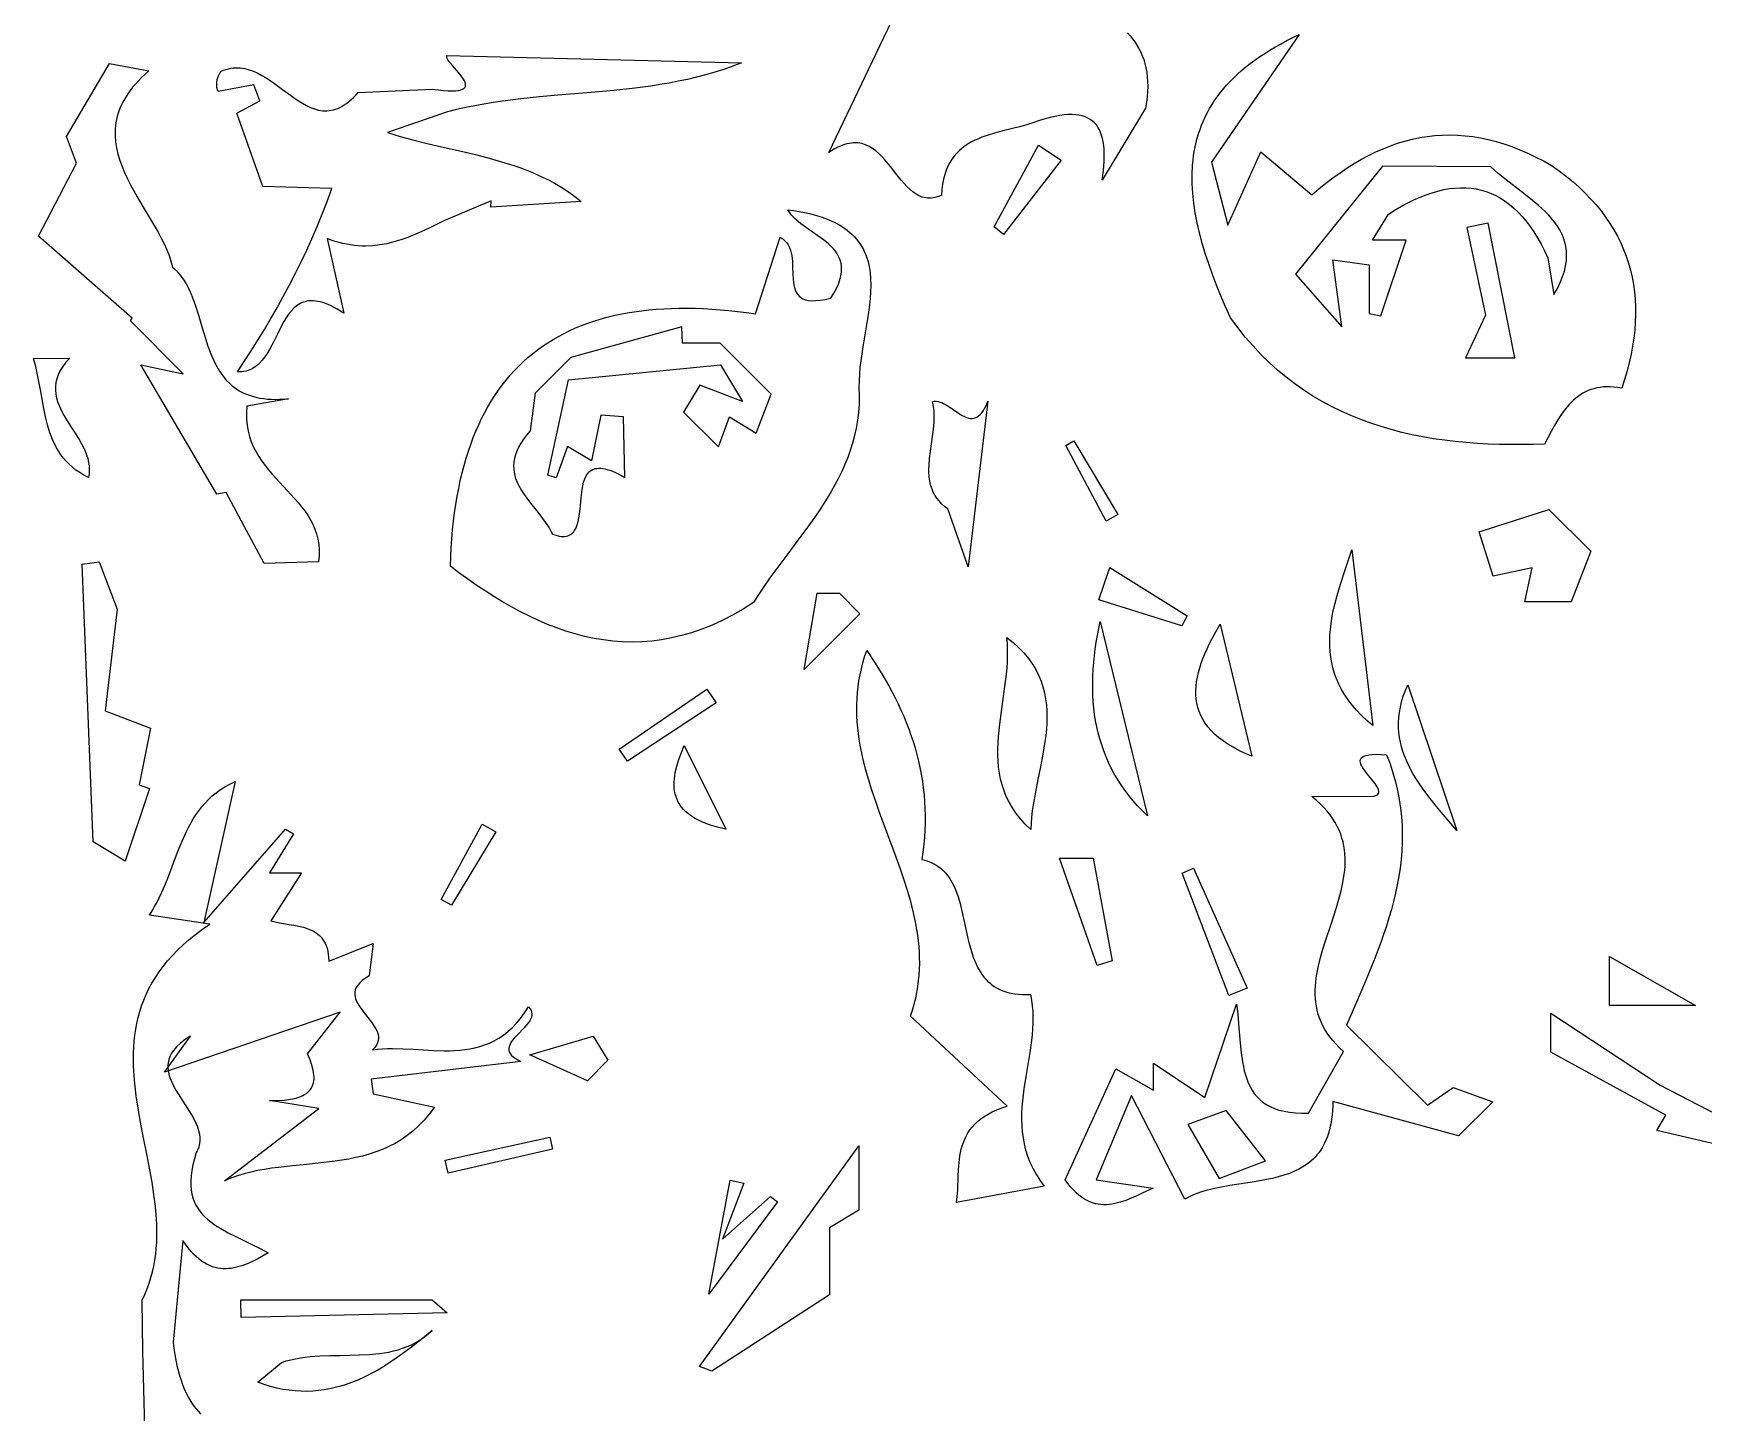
# Model space of a CAD drawing. Header units: metres. Extents: x -6.5 to 48.9, y 1.2 to 49.2.
# Drawn here: x 16.86 to 35.04, y 9.31 to 24.32 of the extents above; entities that cross this region are included whole.
import ezdxf

# ---------------------------------------------------------------- set-up
doc = ezdxf.new("R2010")
doc.units = ezdxf.units.M

msp = doc.modelspace()

# ---------------------------------------------------------------- linework, layer by layer
for points in [[(28.773339, 24.326153), (28.801278, 24.294706), (28.827696, 24.26197), (28.8525, 24.227877), (28.8756, 24.192357), (28.896904, 24.155341), (28.916319, 24.11676), (28.933754, 24.076545), (28.949117, 24.034627), (28.962316, 23.990936), (28.97326, 23.945404), (28.981857, 23.897961), (28.988015, 23.848538), (28.991642, 23.797066), (28.992647, 23.743476), (28.990937, 23.687698), (28.986422, 23.629664), (28.979008, 23.569304), (28.968606, 23.50655), (28.497869, 22.720708), (28.497869, 22.720708), (28.510875, 22.827194), (28.518052, 22.926209), (28.519313, 22.972817), (28.518947, 23.017439), (28.516897, 23.060036), (28.513106, 23.100569), (28.507519, 23.138999), (28.500077, 23.175285), (28.490725, 23.209389), (28.479406, 23.241272), (28.466064, 23.270894), (28.450641, 23.298216), (28.433081, 23.323198), (28.413328, 23.345801), (28.391324, 23.365986), (28.367014, 23.383713), (28.34034, 23.398943), (28.311246, 23.411637), (28.279676, 23.421756), (28.245572, 23.42926), (28.208878, 23.434109), (28.169538, 23.436265), (28.127494, 23.435688), (28.08269, 23.432339), (28.03507, 23.426178), (27.984577, 23.417167), (27.931155, 23.405265), (27.874745, 23.390434), (27.815293, 23.372634), (27.752741, 23.351825), (27.752741, 23.351825), (27.676007, 23.325918), (27.596135, 23.303151), (27.431263, 23.261638), (27.348404, 23.240193), (27.266689, 23.216489), (27.187189, 23.189176), (27.148605, 23.173745), (27.110975, 23.156905), (27.074435, 23.138489), (27.039117, 23.118326), (27.005156, 23.096249), (26.972685, 23.072089), (26.941838, 23.045677), (26.912749, 23.016845), (26.885552, 22.985423), (26.860381, 22.951243), (26.837369, 22.914137), (26.81665, 22.873934), (26.798358, 22.830468), (26.782627, 22.783569), (26.76959, 22.733068), (26.759381, 22.678797), (26.752135, 22.620586), (26.747985, 22.558268), (26.747985, 22.558268), (26.724441, 22.548371), (26.701534, 22.540423), (26.67924, 22.534357), (26.657535, 22.530103), (26.636394, 22.527595), (26.615793, 22.526765), (26.595709, 22.527544), (26.576117, 22.529865), (26.538314, 22.538859), (26.502191, 22.553206), (26.467557, 22.572361), (26.434218, 22.595781), (26.401982, 22.622923), (26.370657, 22.653244), (26.34005, 22.6862), (26.309969, 22.721249), (26.250613, 22.795449), (26.191049, 22.8715), (26.129738, 22.945054), (26.097946, 22.979536), (26.065139, 23.011765), (26.031125, 23.041197), (25.995712, 23.067288), (25.958707, 23.089496), (25.919918, 23.107277), (25.879152, 23.120088), (25.857967, 23.124459), (25.836216, 23.127385), (25.813875, 23.128796), (25.790919, 23.128626), (25.767324, 23.126805), (25.743067, 23.123266), (25.718122, 23.117942), (25.692468, 23.110764), (25.666078, 23.101664), (25.638929, 23.090575), (25.610998, 23.077428), (25.582259, 23.062156), (25.522264, 23.024965), (26.721778, 25.537285)], [(30.642338, 24.306351), (29.687235, 22.91814), (29.866115, 22.232434), (30.224203, 23.029354), (30.778966, 22.56129), (30.778966, 22.56129), (30.85539, 22.626971), (30.932027, 22.689332), (31.008892, 22.748344), (31.085997, 22.803981), (31.163356, 22.856214), (31.240982, 22.905014), (31.318888, 22.950355), (31.397088, 22.992209), (31.475595, 23.030547), (31.554421, 23.065342), (31.633582, 23.096566), (31.713089, 23.124191), (31.792956, 23.148189), (31.873196, 23.168532), (31.953823, 23.185193), (32.034849, 23.198143), (32.116289, 23.207355), (32.198155, 23.212801), (32.280461, 23.214453), (32.36322, 23.212282), (32.446446, 23.206263), (32.53015, 23.196365), (32.614348, 23.182562), (32.699052, 23.164826), (32.784275, 23.143128), (32.870031, 23.117442), (32.956333, 23.087738), (33.043194, 23.05399), (33.130628, 23.016169), (33.218648, 22.974248), (33.307267, 22.928198), (33.396498, 22.877992), (33.396498, 22.877992), (33.47567, 22.820886), (33.551156, 22.762555), (33.622965, 22.703001), (33.691108, 22.642229), (33.755595, 22.580241), (33.816438, 22.517041), (33.873645, 22.452632), (33.927227, 22.387019), (33.977195, 22.320203), (34.02356, 22.25219), (34.06633, 22.182982), (34.105518, 22.112583), (34.141133, 22.040996), (34.173185, 21.968224), (34.201685, 21.894272), (34.226644, 21.819142), (34.248071, 21.742839), (34.265978, 21.665365), (34.280373, 21.586724), (34.291269, 21.506919), (34.298674, 21.425954), (34.3026, 21.343833), (34.303057, 21.260559), (34.300055, 21.176134), (34.293605, 21.090564), (34.283717, 21.003851), (34.270401, 20.915998), (34.253667, 20.82701), (34.233527, 20.736889), (34.20999, 20.645639), (34.183067, 20.553264), (34.152768, 20.459766), (34.152768, 20.459766), (34.109461, 20.466565), (34.0678, 20.471045), (34.027731, 20.473272), (33.989198, 20.47331), (33.952148, 20.471226), (33.916524, 20.467083), (33.882273, 20.460948), (33.849339, 20.452884), (33.817669, 20.442958), (33.787207, 20.431233), (33.757898, 20.417776), (33.729687, 20.402651), (33.702521, 20.385923), (33.676344, 20.367657), (33.651101, 20.347919), (33.626738, 20.326773), (33.580431, 20.280519), (33.536987, 20.229414), (33.495966, 20.17398), (33.456931, 20.114736), (33.419443, 20.052204), (33.383066, 19.986902), (33.311887, 19.850075), (33.311887, 19.850075), (33.188702, 19.846171), (33.065849, 19.844122), (32.9434, 19.844043), (32.821427, 19.846053), (32.700004, 19.850267), (32.579203, 19.856805), (32.459095, 19.865782), (32.339754, 19.877315), (32.221253, 19.891522), (32.103662, 19.90852), (31.987056, 19.928426), (31.871506, 19.951357), (31.757086, 19.97743), (31.643866, 20.006762), (31.53192, 20.039471), (31.421321, 20.075672), (31.31214, 20.115485), (31.204451, 20.159025), (31.098325, 20.20641), (30.993836, 20.257756), (30.891055, 20.313182), (30.790055, 20.372803), (30.690909, 20.436738), (30.593689, 20.505102), (30.498467, 20.578015), (30.405316, 20.655591), (30.314309, 20.737949), (30.225517, 20.825206), (30.139014, 20.917478), (30.054872, 21.014883), (29.973163, 21.117538), (29.893959, 21.22556), (29.893959, 21.22556), (29.840645, 21.344382), (29.790048, 21.462294), (29.742393, 21.579243), (29.697902, 21.695173), (29.656799, 21.810031), (29.619305, 21.923761), (29.585645, 22.036309), (29.556042, 22.14762), (29.530717, 22.25764), (29.509895, 22.366315), (29.493799, 22.47359), (29.482651, 22.57941), (29.476674, 22.68372), (29.476092, 22.786467), (29.481128, 22.887596), (29.485822, 22.937537), (29.492004, 22.987052), (29.499702, 23.036136), (29.508944, 23.084781), (29.519757, 23.13298), (29.53217, 23.180728), (29.546211, 23.228016), (29.561906, 23.274838), (29.579285, 23.321188), (29.598375, 23.367058), (29.619204, 23.412441), (29.6418, 23.457332), (29.66619, 23.501722), (29.692403, 23.545606), (29.720467, 23.588976), (29.750408, 23.631825), (29.782256, 23.674148), (29.816039, 23.715936), (29.851783, 23.757183), (29.889517, 23.797883), (29.929268, 23.838028), (29.971065, 23.877612), (30.014936, 23.916627), (30.060908, 23.955068), (30.10901, 23.992927), (30.159268, 24.030197), (30.211712, 24.066872), (30.266368, 24.102944), (30.323265, 24.138408), (30.382431, 24.173256), (30.443893, 24.207481), (30.50768, 24.241076), (30.573819, 24.274035), (30.642338, 24.306351)], [(24.5718, 23.999842), (24.5718, 23.999842), (24.474559, 23.962378), (24.376867, 23.928121), (24.27875, 23.896886), (24.180236, 23.868485), (24.081352, 23.842731), (23.982125, 23.819438), (23.882582, 23.798418), (23.782751, 23.779486), (23.682659, 23.762454), (23.582333, 23.747136), (23.381088, 23.720892), (23.179233, 23.69926), (22.976987, 23.680746), (22.572191, 23.647092), (22.370076, 23.628964), (22.168441, 23.607977), (21.967504, 23.582634), (21.867364, 23.567863), (21.767481, 23.551443), (21.667881, 23.533187), (21.568591, 23.512908), (21.469639, 23.49042), (21.371052, 23.465535), (20.717247, 23.240653), (20.717247, 23.240653), (20.854836, 23.199039), (20.993392, 23.161348), (21.132542, 23.126585), (21.271916, 23.093756), (21.549851, 23.029923), (21.687671, 22.996932), (21.82423, 22.961898), (21.959158, 22.923828), (22.092084, 22.881728), (22.15768, 22.858856), (22.222636, 22.834603), (22.286907, 22.808846), (22.350445, 22.78146), (22.413204, 22.75232), (22.475138, 22.721304), (22.536201, 22.688285), (22.596346, 22.653141), (22.655526, 22.615746), (22.713696, 22.575977), (22.770809, 22.533709), (22.826819, 22.488819), (21.842374, 22.430131), (21.843847, 22.498028), (21.329873, 22.280828), (21.329873, 22.280828), (21.1695, 22.201106), (21.091313, 22.164539), (21.014084, 22.130714), (20.93753, 22.100041), (20.86137, 22.072928), (20.785322, 22.049784), (20.709104, 22.03102), (20.632434, 22.017045), (20.555032, 22.008267), (20.476614, 22.005097), (20.436936, 22.005742), (20.396899, 22.007943), (20.356467, 22.01175), (20.315606, 22.017215), (20.274279, 22.024388), (20.232452, 22.033322), (20.190089, 22.044066), (20.147156, 22.056673), (20.103616, 22.071193), (20.059436, 22.087678), (20.241976, 21.274185), (20.241976, 21.274185), (20.169711, 21.318821), (20.102922, 21.353892), (20.071483, 21.368009), (20.041295, 21.379937), (20.012319, 21.389743), (19.984514, 21.397496), (19.957843, 21.403261), (19.932264, 21.407108), (19.90774, 21.409103), (19.884231, 21.409314), (19.861696, 21.407808), (19.840097, 21.404653), (19.819395, 21.399917), (19.79955, 21.393666), (19.780522, 21.385968), (19.762273, 21.376892), (19.727951, 21.35487), (19.69627, 21.328142), (19.666913, 21.297245), (19.639566, 21.262722), (19.613914, 21.22511), (19.589641, 21.184951), (19.566433, 21.142784), (19.521949, 21.054584), (19.477941, 20.96483), (19.431887, 20.877841), (19.407304, 20.836732), (19.381265, 20.797934), (19.353454, 20.761987), (19.323556, 20.729429), (19.291255, 20.700802), (19.256237, 20.676645), (19.23761, 20.666412), (19.218186, 20.657498), (19.197925, 20.649972), (19.176787, 20.6439), (19.154734, 20.639351), (19.131725, 20.636392), (19.107722, 20.63509), (19.082686, 20.635513), (19.082686, 20.635513), (19.158519, 20.749935), (19.232909, 20.864958), (19.305838, 20.98075), (19.377286, 21.09748), (19.447233, 21.215318), (19.515662, 21.334432), (19.582553, 21.454991), (19.647887, 21.577165), (19.711644, 21.701123), (19.773807, 21.827033), (19.834356, 21.955064), (19.893272, 22.085387), (19.950536, 22.218168), (20.006128, 22.353579), (20.060031, 22.491788), (20.112225, 22.632963), (19.361343, 22.653403), (19.078371, 23.452971), (19.327083, 23.584642), (19.261558, 23.760515), (18.872251, 23.68909), (18.872251, 23.68909), (18.864997, 23.707163), (18.859934, 23.730589), (18.857616, 23.758039), (18.858597, 23.788186), (18.863431, 23.819704), (18.872671, 23.851266), (18.886872, 23.881545), (18.896005, 23.895788), (18.906587, 23.909213), (18.906587, 23.909213), (18.933424, 23.919826), (18.959958, 23.92851), (18.986197, 23.935334), (19.012151, 23.940371), (19.03783, 23.943693), (19.063241, 23.94537), (19.088396, 23.945475), (19.113303, 23.944079), (19.162409, 23.937071), (19.210634, 23.924917), (19.258052, 23.90819), (19.304737, 23.887462), (19.350764, 23.863307), (19.396206, 23.836296), (19.441138, 23.807002), (19.485633, 23.775997), (19.57361, 23.711145), (19.660731, 23.646318), (19.704155, 23.615346), (19.747588, 23.586097), (19.791103, 23.559145), (19.834774, 23.535061), (19.878675, 23.514418), (19.922881, 23.497789), (19.967466, 23.485746), (20.012503, 23.478861), (20.035214, 23.477531), (20.058067, 23.477706), (20.081069, 23.479457), (20.104231, 23.482855), (20.127562, 23.487972), (20.151071, 23.49488), (20.174767, 23.503649), (20.19866, 23.514352), (20.222758, 23.52706), (20.247072, 23.541845), (20.271609, 23.558778), (20.296381, 23.57793), (20.321395, 23.599374), (20.346661, 23.623181), (20.372189, 23.649422), (20.397987, 23.67817), (21.203649, 23.712806), (21.203649, 23.712806), (21.268901, 23.704104), (21.326572, 23.698143), (21.37703, 23.694779), (21.420644, 23.693868), (21.457785, 23.695266), (21.488822, 23.698829), (21.514124, 23.704413), (21.534061, 23.711874), (21.549002, 23.721067), (21.559318, 23.73185), (21.565376, 23.744078), (21.567547, 23.757606), (21.566201, 23.772291), (21.561706, 23.787988), (21.554433, 23.804554), (21.544751, 23.821845), (21.519636, 23.858024), (21.489319, 23.895373), (21.4249, 23.96897), (21.39671, 24.002914), (21.375141, 24.033418), (21.367763, 24.04702), (21.363149, 24.059331), (21.361668, 24.070204), (21.36369, 24.079498), (24.5718, 23.999842)], [(18.119155, 23.913311), (18.119155, 23.913311), (18.078631, 23.877069), (18.040815, 23.840944), (18.005643, 23.804933), (17.973053, 23.769036), (17.942982, 23.733252), (17.915369, 23.697578), (17.890149, 23.662015), (17.867262, 23.62656), (17.846643, 23.591213), (17.828231, 23.555971), (17.811964, 23.520835), (17.797777, 23.485803), (17.78561, 23.450873), (17.775399, 23.416044), (17.767082, 23.381315), (17.760597, 23.346685), (17.75588, 23.312153), (17.752869, 23.277716), (17.751502, 23.243375), (17.751716, 23.209128), (17.756637, 23.140909), (17.767132, 23.073051), (17.7827, 23.005544), (17.802841, 22.938377), (17.827055, 22.87154), (17.85484, 22.805024), (17.885697, 22.738819), (17.919125, 22.672914), (17.954624, 22.607301), (17.991694, 22.541969), (18.068541, 22.412107), (18.145664, 22.28325), (18.21906, 22.155319), (18.253109, 22.091676), (18.284725, 22.028234), (18.313408, 21.964985), (18.338656, 21.901917), (18.35997, 21.839021), (18.376848, 21.776287), (18.376848, 21.776287), (18.398779, 21.756622), (18.41961, 21.735945), (18.458176, 21.691729), (18.492945, 21.643997), (18.524315, 21.59311), (18.552685, 21.539424), (18.578453, 21.4833), (18.602017, 21.425096), (18.623775, 21.365171), (18.663471, 21.241591), (18.700727, 21.115433), (18.73873, 20.989565), (18.759008, 20.927637), (18.780667, 20.866859), (18.804107, 20.807588), (18.829726, 20.750184), (18.857922, 20.695006), (18.889093, 20.642412), (18.923639, 20.592761), (18.961957, 20.546412), (19.004445, 20.503724), (19.027378, 20.483864), (19.051503, 20.465055), (19.07687, 20.44734), (19.103529, 20.430764), (19.131529, 20.415373), (19.16092, 20.401211), (19.191752, 20.388323), (19.224076, 20.376753), (19.25794, 20.366548), (19.293394, 20.35775), (19.330489, 20.350407), (19.369274, 20.344561), (19.409798, 20.340258), (19.452113, 20.337544), (19.496267, 20.336462), (19.54231, 20.337058), (19.590292, 20.339376), (19.640263, 20.343462), (19.18677, 20.261572), (19.18677, 20.261572), (19.181342, 20.188994), (19.181805, 20.119816), (19.187761, 20.053824), (19.198813, 19.990806), (19.214564, 19.930549), (19.234617, 19.872838), (19.258575, 19.817461), (19.28604, 19.764204), (19.316614, 19.712854), (19.349902, 19.663198), (19.385506, 19.615023), (19.423027, 19.568114), (19.46207, 19.52226), (19.502237, 19.477247), (19.584355, 19.388889), (19.666201, 19.301334), (19.744599, 19.212877), (19.781512, 19.167777), (19.816371, 19.121811), (19.848779, 19.074766), (19.878339, 19.026429), (19.904653, 18.976587), (19.927325, 18.925026), (19.945957, 18.871534), (19.960152, 18.815896), (19.969513, 18.757899), (19.973642, 18.697331), (19.972142, 18.633978), (19.964616, 18.567627), (19.374849, 18.548917), (18.961244, 19.324426), (18.8599, 19.30271), (18.032325, 20.713104), (18.493778, 20.614221), (17.91844, 21.189559), (17.936577, 21.221567), (16.917388, 22.114671), (17.332531, 22.909015), (17.223624, 23.196132), (17.691001, 23.993421), (18.119155, 23.913311)], [(28.050747, 22.940018), (27.421385, 22.129964), (27.321886, 22.214493), (27.801775, 23.102591), (28.050747, 22.940018)], [(31.549592, 22.873131), (30.599489, 21.697827), (31.10513, 21.126942), (31.005771, 21.855571), (31.403681, 21.801311), (31.403681, 21.269669), (31.528263, 21.245765), (31.805341, 22.070773), (31.441066, 22.070773), (31.613944, 22.353745), (31.613944, 22.353745), (31.684538, 22.39791), (31.754178, 22.438451), (31.822855, 22.475351), (31.890558, 22.508591), (31.957276, 22.538151), (32.022999, 22.564012), (32.087717, 22.586156), (32.151418, 22.604564), (32.214093, 22.619218), (32.275731, 22.630097), (32.336321, 22.637183), (32.395853, 22.640457), (32.454317, 22.639901), (32.511701, 22.635496), (32.567996, 22.627221), (32.623192, 22.61506), (32.677276, 22.598992), (32.73024, 22.579), (32.782073, 22.555063), (32.832764, 22.527163), (32.882302, 22.495282), (32.930677, 22.4594), (32.977879, 22.419498), (33.023898, 22.375558), (33.068722, 22.32756), (33.112341, 22.275486), (33.154745, 22.219317), (33.195923, 22.159034), (33.235866, 22.094618), (33.274561, 22.02605), (33.311999, 21.953312), (33.34817, 21.876383), (33.413741, 21.476149), (33.413741, 21.476149), (33.451754, 21.544177), (33.483272, 21.609495), (33.508561, 21.672216), (33.527886, 21.732452), (33.541514, 21.790316), (33.549709, 21.845919), (33.552739, 21.899374), (33.550869, 21.950794), (33.544364, 22.000291), (33.533491, 22.047978), (33.518515, 22.093967), (33.499702, 22.138371), (33.477318, 22.181301), (33.451629, 22.222871), (33.422901, 22.263193), (33.391399, 22.302378), (33.35739, 22.340541), (33.321138, 22.377793), (33.282911, 22.414246), (33.242973, 22.450014), (33.159031, 22.51994), (33.071437, 22.588472), (32.893804, 22.724951), (32.808018, 22.794697), (32.766812, 22.83034), (32.727087, 22.866647), (31.549592, 22.873131)], [(25.073767, 22.4012), (25.073767, 22.4012), (25.137144, 22.39238), (25.197647, 22.382361), (25.255335, 22.371169), (25.310268, 22.358827), (25.362508, 22.345362), (25.412113, 22.330799), (25.459146, 22.315162), (25.503665, 22.298477), (25.545732, 22.280768), (25.585407, 22.262062), (25.62275, 22.242383), (25.657822, 22.221756), (25.690682, 22.200206), (25.721392, 22.177759), (25.750012, 22.154439), (25.776601, 22.130272), (25.801221, 22.105283), (25.823932, 22.079497), (25.844794, 22.052938), (25.863868, 22.025633), (25.881214, 21.997607), (25.896892, 21.968883), (25.910963, 21.939488), (25.923486, 21.909447), (25.934524, 21.878784), (25.944135, 21.847526), (25.95932, 21.78332), (25.969525, 21.717032), (25.975233, 21.648861), (25.976926, 21.579009), (25.975089, 21.507677), (25.970203, 21.435065), (25.962752, 21.361375), (25.953219, 21.286807), (25.942087, 21.211563), (25.916956, 21.059848), (25.891225, 20.907839), (25.868758, 20.757142), (25.859955, 20.682788), (25.853417, 20.609366), (25.849627, 20.537075), (25.849068, 20.466116), (25.849068, 20.466116), (25.851743, 20.373645), (25.849851, 20.2833), (25.8436, 20.194993), (25.833198, 20.108636), (25.818855, 20.024142), (25.800777, 19.941423), (25.779174, 19.860391), (25.754253, 19.780959), (25.726224, 19.70304), (25.695294, 19.626544), (25.661672, 19.551386), (25.625565, 19.477476), (25.587183, 19.404728), (25.546734, 19.333054), (25.504425, 19.262366), (25.460465, 19.192576), (25.415063, 19.123598), (25.368427, 19.055342), (25.272286, 18.92065), (25.173707, 18.787798), (25.074357, 18.656086), (24.975904, 18.524812), (24.880012, 18.393275), (24.78835, 18.260774), (24.744625, 18.193942), (24.702582, 18.126607), (24.702582, 18.126607), (24.588037, 18.054196), (24.474335, 17.988982), (24.361466, 17.930792), (24.249417, 17.879452), (24.138179, 17.834788), (24.02774, 17.796629), (23.91809, 17.7648), (23.809218, 17.739127), (23.701113, 17.719439), (23.593764, 17.705561), (23.487161, 17.69732), (23.381292, 17.694543), (23.276147, 17.697056), (23.171715, 17.704687), (23.067985, 17.717262), (22.964947, 17.734607), (22.862589, 17.75655), (22.760901, 17.782916), (22.659871, 17.813534), (22.55949, 17.848228), (22.459746, 17.886827), (22.360628, 17.929157), (22.262126, 17.975044), (22.164229, 18.024316), (22.066926, 18.076798), (21.970205, 18.132318), (21.874058, 18.190703), (21.778471, 18.251778), (21.683435, 18.315371), (21.58894, 18.381309), (21.494973, 18.449418), (21.401524, 18.519524), (21.401524, 18.519524), (21.405156, 18.621571), (21.410396, 18.721661), (21.417241, 18.819799), (21.425687, 18.915987), (21.435731, 19.01023), (21.447367, 19.102532), (21.460594, 19.192896), (21.475407, 19.281328), (21.491802, 19.367829), (21.509776, 19.452406), (21.529325, 19.53506), (21.550445, 19.615797), (21.573133, 19.69462), (21.597384, 19.771533), (21.623196, 19.84654), (21.650564, 19.919645), (21.679485, 19.990851), (21.709954, 20.060164), (21.741969, 20.127586), (21.775526, 20.193121), (21.81062, 20.256774), (21.847249, 20.318548), (21.885408, 20.378447), (21.925094, 20.436476), (21.966303, 20.492637), (22.009031, 20.546936), (22.053274, 20.599375), (22.09903, 20.649959), (22.146293, 20.698692), (22.195061, 20.745577), (22.24533, 20.790619), (22.297096, 20.833821), (22.350355, 20.875187), (22.405104, 20.914722), (22.461338, 20.952428), (22.519055, 20.988311), (22.57825, 21.022373), (22.63892, 21.05462), (22.701061, 21.085054), (22.764669, 21.113679), (22.829741, 21.140501), (22.896273, 21.165521), (22.964261, 21.188745), (23.033701, 21.210176), (23.10459, 21.229819), (23.176924, 21.247676), (23.2507, 21.263752), (23.325913, 21.278052), (23.40256, 21.290578), (23.480637, 21.301334), (23.560141, 21.310326), (23.641067, 21.317555), (23.723412, 21.323027), (23.807173, 21.326746), (23.892345, 21.328715), (23.978926, 21.328937), (24.06691, 21.327418), (24.156295, 21.324161), (24.247077, 21.319169), (24.339251, 21.312448), (24.432815, 21.304), (24.527765, 21.293829), (24.624097, 21.28194), (24.721806, 21.268336), (24.992869, 22.100982), (24.992869, 22.100982), (25.02027, 22.083721), (25.043577, 22.063796), (25.063133, 22.041452), (25.079283, 22.016933), (25.092369, 21.990483), (25.102735, 21.962346), (25.110725, 21.932766), (25.116682, 21.901988), (25.120949, 21.870256), (25.12387, 21.837813), (25.127049, 21.771774), (25.128965, 21.705824), (25.132366, 21.641917), (25.135483, 21.61134), (25.140002, 21.582006), (25.146265, 21.554159), (25.154618, 21.528044), (25.165403, 21.503904), (25.178964, 21.481984), (25.195644, 21.462528), (25.215787, 21.44578), (25.239736, 21.431984), (25.267834, 21.421385), (25.300426, 21.414226), (25.337855, 21.410752), (25.380464, 21.411207), (25.428596, 21.415835), (25.482596, 21.42488), (25.542806, 21.438587), (25.542806, 21.438587), (25.575944, 21.492548), (25.603148, 21.543551), (25.624702, 21.591739), (25.640893, 21.637252), (25.652004, 21.680233), (25.658321, 21.720823), (25.660129, 21.759163), (25.657714, 21.795396), (25.651359, 21.829664), (25.641351, 21.862107), (25.627974, 21.892868), (25.611513, 21.922089), (25.592254, 21.94991), (25.570482, 21.976474), (25.546481, 22.001923), (25.520537, 22.026398), (25.492935, 22.050041), (25.463959, 22.072994), (25.403029, 22.117395), (25.277235, 22.204148), (25.216932, 22.248767), (25.188427, 22.271883), (25.161399, 22.295726), (25.136134, 22.320438), (25.112917, 22.346159), (25.092033, 22.373033), (25.073767, 22.4012)], [(32.467972, 22.207832), (32.667581, 21.254145), (32.450246, 20.789007), (32.988762, 20.789007), (32.697398, 22.254604), (32.467972, 22.207832)], [(22.713602, 20.793571), (22.324509, 20.404478), (22.269991, 19.995216), (22.269991, 19.995216), (22.230244, 19.94803), (22.195995, 19.902284), (22.166999, 19.857911), (22.143012, 19.814846), (22.123788, 19.773022), (22.109083, 19.732373), (22.098653, 19.692831), (22.092252, 19.654331), (22.089637, 19.616806), (22.090561, 19.58019), (22.094782, 19.544417), (22.102053, 19.509419), (22.112131, 19.475131), (22.12477, 19.441486), (22.139726, 19.408418), (22.156754, 19.375859), (22.175609, 19.343745), (22.196048, 19.312008), (22.240694, 19.2494), (22.288735, 19.187505), (22.338214, 19.125791), (22.387173, 19.063727), (22.433654, 19.000781), (22.4757, 18.936421), (22.494448, 18.903545), (22.511353, 18.870117), (22.511353, 18.870117), (22.538057, 18.860688), (22.563074, 18.853421), (22.586463, 18.848243), (22.608282, 18.845077), (22.628593, 18.843848), (22.647455, 18.844482), (22.664926, 18.846901), (22.681067, 18.851032), (22.695938, 18.856798), (22.709598, 18.864124), (22.722107, 18.872936), (22.733523, 18.883157), (22.743908, 18.894712), (22.75332, 18.907526), (22.769466, 18.936629), (22.782437, 18.969864), (22.79271, 19.006625), (22.800763, 19.046312), (22.807072, 19.088321), (22.816368, 19.176893), (22.824412, 19.267517), (22.835021, 19.355369), (22.842479, 19.396749), (22.852009, 19.435627), (22.864088, 19.4714), (22.879193, 19.503465), (22.897801, 19.53122), (22.908567, 19.543293), (22.920388, 19.554061), (22.933323, 19.563451), (22.947432, 19.571386), (22.962774, 19.577791), (22.97941, 19.582591), (22.997397, 19.585711), (23.016798, 19.587074), (23.03767, 19.586606), (23.060073, 19.584231), (23.084068, 19.579874), (23.109713, 19.57346), (23.137069, 19.564913), (23.166195, 19.554157), (23.229995, 19.52572), (23.30159, 19.487546), (23.285833, 20.148125), (23.040147, 20.165534), (22.938688, 19.667463), (22.676046, 19.825048), (22.552812, 19.482732), (22.461, 19.512424), (22.687431, 20.549243), (24.341845, 20.711304), (24.579758, 20.314783), (24.11619, 20.490619), (23.940735, 20.198194), (24.32067, 19.818259), (24.438473, 20.145489), (24.73187, 19.969452), (24.89319, 20.39475), (24.338712, 20.949228), (23.926716, 20.949228), (23.921848, 21.127082), (22.713602, 20.793571)], [(17.25831, 20.786601), (17.25831, 20.786601), (17.216812, 20.739823), (17.182386, 20.693983), (17.154632, 20.649027), (17.133153, 20.604901), (17.11755, 20.56155), (17.107424, 20.518921), (17.102376, 20.47696), (17.102008, 20.435612), (17.105921, 20.394823), (17.113717, 20.354539), (17.124996, 20.314706), (17.13936, 20.275269), (17.156411, 20.236174), (17.17575, 20.197368), (17.196978, 20.158796), (17.219696, 20.120403), (17.268009, 20.043941), (17.3175, 19.967548), (17.364979, 19.890791), (17.386968, 19.85214), (17.407258, 19.813236), (17.42545, 19.774025), (17.441146, 19.734451), (17.453947, 19.694461), (17.463455, 19.654001), (17.469271, 19.613016), (17.470995, 19.571453), (17.46823, 19.529257), (17.460578, 19.486374), (17.460578, 19.486374), (17.412384, 19.511639), (17.367628, 19.538666), (17.326154, 19.567378), (17.28781, 19.597695), (17.252442, 19.629541), (17.219898, 19.662837), (17.190023, 19.697505), (17.162665, 19.733467), (17.137671, 19.770645), (17.114886, 19.808961), (17.094158, 19.848336), (17.075334, 19.888693), (17.05826, 19.929954), (17.042782, 19.97204), (17.016005, 20.058377), (16.993777, 20.147079), (16.97487, 20.237523), (16.942117, 20.421133), (16.925819, 20.513051), (16.907937, 20.604212), (16.887246, 20.693991), (16.862519, 20.781764), (17.25831, 20.786601)], [(26.649226, 20.312525), (26.649226, 20.312525), (26.669366, 20.315257), (26.689491, 20.315157), (26.709595, 20.312491), (26.729672, 20.307525), (26.749715, 20.300525), (26.769717, 20.29176), (26.809572, 20.269994), (26.849183, 20.244358), (26.888497, 20.216984), (26.927459, 20.190004), (26.966017, 20.165549), (27.004115, 20.14575), (27.022976, 20.138263), (27.041702, 20.13274), (27.060286, 20.129446), (27.078722, 20.128649), (27.097004, 20.130614), (27.115123, 20.135609), (27.133075, 20.143899), (27.150851, 20.155752), (27.168445, 20.171433), (27.185851, 20.191209), (27.203062, 20.215347), (27.220071, 20.244112), (27.236871, 20.277771), (27.253456, 20.316592), (27.038281, 18.514713), (26.815739, 19.144246), (26.815739, 19.144246), (26.779929, 19.171763), (26.748252, 19.200471), (26.720489, 19.230309), (26.696428, 19.261216), (26.67585, 19.293131), (26.658542, 19.325994), (26.644286, 19.359742), (26.632868, 19.394314), (26.624072, 19.42965), (26.617682, 19.465689), (26.613482, 19.502369), (26.611256, 19.539629), (26.61079, 19.577408), (26.611866, 19.615645), (26.617786, 19.693247), (26.62729, 19.771948), (26.638653, 19.851259), (26.650149, 19.930689), (26.660052, 20.00975), (26.666637, 20.087953), (26.668146, 20.12658), (26.668178, 20.164809), (26.666518, 20.20258), (26.66295, 20.23983), (26.657258, 20.276499), (26.649226, 20.312525)], [(28.187504, 19.884475), (28.666681, 19.082484), (28.539706, 19.008851), (28.102392, 19.832957), (28.187504, 19.884475)], [(33.359346, 19.138524), (33.81462, 18.68325), (33.60334, 18.133922), (33.096897, 18.133922), (33.175819, 18.502221), (32.751322, 18.411258), (32.599687, 18.894241), (33.359346, 19.138524)], [(17.578888, 18.568903), (17.772919, 18.053976), (17.643015, 16.945973), (18.137717, 16.758328), (18.013956, 16.139526), (18.127558, 16.099191), (17.862324, 15.311085), (17.512854, 15.520767), (17.392738, 18.54094), (17.578888, 18.568903)], [(31.215972, 18.698636), (31.442359, 16.787049), (31.442359, 16.787049), (31.377973, 16.841748), (31.319135, 16.896937), (31.265661, 16.952599), (31.217366, 17.008718), (31.174064, 17.065277), (31.135569, 17.122259), (31.101698, 17.179649), (31.072265, 17.237429), (31.047085, 17.295583), (31.025973, 17.354096), (31.008743, 17.41295), (30.995211, 17.472129), (30.985191, 17.531616), (30.978499, 17.591396), (30.974948, 17.651451), (30.974355, 17.711766), (30.976534, 17.772323), (30.981299, 17.833107), (30.988467, 17.8941), (30.997851, 17.955287), (31.009266, 18.016651), (31.022528, 18.078176), (31.05385, 18.201641), (31.090337, 18.325551), (31.130506, 18.449775), (31.215972, 18.698636)], [(28.579049, 18.505565), (29.420705, 17.979393), (29.363659, 17.871252), (28.458688, 18.154111), (28.579049, 18.505565)], [(25.393432, 18.225476), (25.635736, 18.225476), (25.858265, 18.002948), (25.252395, 17.397078), (25.393432, 18.225476)], [(28.475734, 17.916953), (28.989588, 15.80145), (28.989588, 15.80145), (28.934342, 15.855791), (28.882082, 15.911043), (28.832763, 15.967193), (28.786338, 16.024224), (28.742762, 16.082121), (28.701989, 16.140869), (28.663974, 16.200453), (28.62867, 16.260857), (28.596032, 16.322066), (28.566014, 16.384065), (28.538569, 16.446838), (28.513653, 16.510371), (28.49122, 16.574648), (28.471223, 16.639654), (28.453617, 16.705373), (28.438356, 16.77179), (28.425394, 16.83889), (28.414686, 16.906657), (28.406185, 16.975078), (28.399847, 17.044135), (28.395624, 17.113814), (28.393471, 17.184099), (28.393343, 17.254976), (28.395194, 17.326429), (28.398978, 17.398442), (28.404648, 17.471001), (28.41216, 17.54409), (28.421467, 17.617694), (28.432524, 17.691798), (28.445285, 17.766385), (28.459703, 17.841442), (28.475734, 17.916953)], [(29.779639, 17.888313), (30.12699, 16.45231), (30.12699, 16.45231), (30.053586, 16.483285), (29.985523, 16.515447), (29.922671, 16.548767), (29.864899, 16.583216), (29.812076, 16.618765), (29.764072, 16.655385), (29.720757, 16.693046), (29.681999, 16.731721), (29.647668, 16.771379), (29.617635, 16.811992), (29.591767, 16.853531), (29.569934, 16.895967), (29.552007, 16.93927), (29.537853, 16.983412), (29.527344, 17.028364), (29.520347, 17.074097), (29.516733, 17.120581), (29.516371, 17.167788), (29.519131, 17.215688), (29.524881, 17.264253), (29.533492, 17.313454), (29.544832, 17.363262), (29.558771, 17.413646), (29.575179, 17.46458), (29.593925, 17.516033), (29.614878, 17.567976), (29.637908, 17.620381), (29.662884, 17.673219), (29.718152, 17.780075), (29.779639, 17.888313)], [(27.459832, 17.746085), (27.459832, 17.746085), (27.528891, 17.69008), (27.590838, 17.63298), (27.645992, 17.574835), (27.694671, 17.515693), (27.737191, 17.455605), (27.773872, 17.394618), (27.805029, 17.332781), (27.830982, 17.270144), (27.852048, 17.206754), (27.868544, 17.142662), (27.880788, 17.077915), (27.889098, 17.012564), (27.893792, 16.946655), (27.895186, 16.88024), (27.8936, 16.813365), (27.889349, 16.746081), (27.882753, 16.678436), (27.874129, 16.610479), (27.852066, 16.473824), (27.825702, 16.336508), (27.797578, 16.198921), (27.770237, 16.061454), (27.746218, 15.924498), (27.736249, 15.856334), (27.728063, 15.788445), (27.72198, 15.720879), (27.718315, 15.653685), (27.718315, 15.653685), (27.659131, 15.71121), (27.606374, 15.769723), (27.559731, 15.829178), (27.518888, 15.889524), (27.483534, 15.950715), (27.453354, 16.012703), (27.428036, 16.075438), (27.407268, 16.138873), (27.390735, 16.20296), (27.378125, 16.26765), (27.369126, 16.332896), (27.363424, 16.398649), (27.360706, 16.464861), (27.360659, 16.531484), (27.362971, 16.59847), (27.367328, 16.66577), (27.380926, 16.801123), (27.39895, 16.937156), (27.438261, 17.209725), (27.45454, 17.34549), (27.460741, 17.413074), (27.465231, 17.480395), (27.467699, 17.547405), (27.46783, 17.614055), (27.465312, 17.680298), (27.459832, 17.746085)], [(25.933477, 17.601772), (25.933477, 17.601772), (26.018392, 17.475596), (26.098499, 17.347857), (26.173475, 17.218433), (26.242996, 17.087202), (26.27561, 17.020872), (26.306737, 16.954044), (26.336339, 16.886704), (26.364374, 16.818836), (26.390802, 16.750425), (26.415582, 16.681456), (26.438674, 16.611914), (26.460036, 16.541784), (26.47963, 16.471049), (26.497413, 16.399696), (26.513346, 16.327708), (26.527388, 16.255072), (26.539499, 16.18177), (26.549637, 16.107789), (26.557762, 16.033113), (26.563834, 15.957727), (26.567812, 15.881615), (26.569656, 15.804762), (26.569325, 15.727154), (26.566778, 15.648775), (26.561976, 15.569609), (26.554877, 15.489642), (26.54544, 15.408859), (26.533626, 15.327243), (26.533626, 15.327243), (26.567278, 15.31926), (26.59909, 15.309565), (26.629125, 15.298217), (26.657451, 15.285277), (26.684134, 15.270803), (26.709238, 15.254856), (26.73283, 15.237497), (26.754975, 15.218784), (26.775739, 15.198777), (26.795189, 15.177537), (26.813389, 15.155123), (26.830406, 15.131596), (26.861152, 15.081439), (26.887953, 15.027546), (26.911336, 14.970395), (26.931827, 14.910466), (26.949952, 14.848238), (26.966236, 14.78419), (26.995391, 14.652548), (27.0235, 14.519374), (27.038478, 14.453409), (27.054774, 14.388499), (27.072912, 14.325122), (27.093421, 14.263757), (27.116824, 14.204884), (27.14365, 14.14898), (27.174424, 14.096526), (27.191456, 14.071742), (27.209673, 14.048), (27.229139, 14.02536), (27.249921, 14.003882), (27.272085, 13.983625), (27.295697, 13.96465), (27.320821, 13.947016), (27.347525, 13.930783), (27.375873, 13.916012), (27.405932, 13.902761), (27.437767, 13.891092), (27.471445, 13.881063), (27.50703, 13.872735), (27.544588, 13.866167), (27.584187, 13.86142), (27.62589, 13.858553), (27.669764, 13.857627), (27.715875, 13.8587), (27.715875, 13.8587), (27.72788, 13.797463), (27.73617, 13.735726), (27.741071, 13.673513), (27.742905, 13.610847), (27.741998, 13.547754), (27.738674, 13.484256), (27.733256, 13.420377), (27.726068, 13.356143), (27.707682, 13.226704), (27.686108, 13.096129), (27.663939, 12.964611), (27.643769, 12.832344), (27.635244, 12.765989), (27.628191, 12.699519), (27.622934, 12.632958), (27.619797, 12.56633), (27.619105, 12.499658), (27.621181, 12.432968), (27.62635, 12.366283), (27.634936, 12.299627), (27.647263, 12.233024), (27.663655, 12.166498), (27.684436, 12.100074), (27.709931, 12.033776), (27.740463, 11.967627), (27.776357, 11.901651), (27.817937, 11.835873), (27.865526, 11.770317), (26.910627, 11.592919), (26.910627, 11.592919), (26.918873, 11.659887), (26.923668, 11.729935), (26.928862, 11.876471), (26.932242, 11.95156), (26.93813, 12.02693), (26.948016, 12.101882), (26.954924, 12.138983), (26.96339, 12.175716), (26.973601, 12.211996), (26.985742, 12.247733), (27.000001, 12.282841), (27.016563, 12.317233), (27.035614, 12.35082), (27.057342, 12.383516), (27.081931, 12.415233), (27.109569, 12.445883), (27.140441, 12.47538), (27.174734, 12.503635), (27.212634, 12.530561), (27.254327, 12.556071), (27.3, 12.580078), (27.349839, 12.602493), (27.40403, 12.62323), (27.462759, 12.6422), (26.410789, 13.624152), (26.410789, 13.624152), (26.432085, 13.688562), (26.450611, 13.752691), (26.466458, 13.816549), (26.479716, 13.880146), (26.490474, 13.943493), (26.498822, 14.006599), (26.50485, 14.069474), (26.508649, 14.132129), (26.510306, 14.194574), (26.509914, 14.256819), (26.50756, 14.318874), (26.503336, 14.380749), (26.497331, 14.442454), (26.489634, 14.504), (26.480336, 14.565397), (26.469527, 14.626654), (26.443732, 14.748791), (26.412969, 14.870493), (26.377956, 14.99184), (26.339411, 15.112914), (26.298053, 15.233795), (26.254601, 15.354565), (26.164288, 15.596095), (26.074221, 15.838152), (26.031075, 15.959581), (25.990146, 16.081385), (25.952153, 16.203644), (25.917814, 16.326441), (25.887848, 16.449856), (25.862972, 16.573969), (25.852669, 16.636314), (25.843907, 16.698863), (25.836777, 16.761628), (25.831369, 16.824618), (25.827773, 16.887844), (25.826079, 16.951316), (25.826376, 17.015043), (25.828754, 17.079036), (25.833303, 17.143306), (25.840112, 17.207861), (25.849273, 17.272713), (25.860874, 17.337871), (25.875005, 17.403346), (25.891756, 17.469148), (25.911217, 17.535287), (25.933477, 17.601772)], [(24.293504, 17.033446), (23.32815, 16.398692), (23.2398, 16.530249), (24.192904, 17.183132), (24.293504, 17.033446)], [(31.823377, 17.228764), (32.35569, 15.642501), (32.35569, 15.642501), (32.209398, 15.817119), (32.136941, 15.904611), (32.066555, 15.992708), (31.999449, 16.081771), (31.936831, 16.172163), (31.907583, 16.21797), (31.87991, 16.264245), (31.853963, 16.311033), (31.829893, 16.35838), (31.807852, 16.40633), (31.787991, 16.454928), (31.77046, 16.504221), (31.75541, 16.554253), (31.742994, 16.605069), (31.733361, 16.656715), (31.726663, 16.709236), (31.723051, 16.762678), (31.722676, 16.817084), (31.725689, 16.872502), (31.732241, 16.928975), (31.742484, 16.98655), (31.756567, 17.045271), (31.774643, 17.105183), (31.796863, 17.166333), (31.823377, 17.228764)], [(23.948114, 16.568612), (24.400137, 15.658757), (24.400137, 15.658757), (24.339999, 15.67216), (24.283826, 15.68688), (24.231519, 15.70288), (24.182978, 15.720127), (24.138103, 15.738586), (24.096794, 15.758223), (24.058952, 15.779002), (24.024477, 15.800889), (23.99327, 15.823849), (23.965231, 15.847849), (23.940259, 15.872852), (23.918256, 15.898826), (23.899123, 15.925734), (23.882758, 15.953543), (23.869063, 15.982217), (23.857937, 16.011723), (23.849282, 16.042025), (23.842998, 16.07309), (23.838984, 16.104881), (23.837142, 16.137366), (23.837371, 16.170508), (23.839572, 16.204274), (23.843645, 16.238629), (23.849491, 16.273538), (23.866102, 16.344881), (23.888608, 16.418025), (23.916211, 16.492695), (23.948114, 16.568612)], [(31.593022, 16.468118), (31.593022, 16.468118), (31.629913, 16.369247), (31.661953, 16.271182), (31.689301, 16.173884), (31.712114, 16.077319), (31.730552, 15.981449), (31.744774, 15.886239), (31.754938, 15.791652), (31.761204, 15.697652), (31.76373, 15.604202), (31.762675, 15.511267), (31.758197, 15.418809), (31.750456, 15.326793), (31.739611, 15.235182), (31.725819, 15.14394), (31.709241, 15.05303), (31.690034, 14.962417), (31.668358, 14.872064), (31.644371, 14.781934), (31.618232, 14.691992), (31.5901, 14.602201), (31.560134, 14.512524), (31.528492, 14.422926), (31.460818, 14.243819), (31.388348, 14.06459), (31.312352, 13.884947), (31.154865, 13.523262), (32.036995, 12.653526), (32.318594, 12.845952), (32.748278, 12.691266), (32.375408, 12.318396), (31.006756, 12.694693), (31.006756, 12.694693), (31.005918, 12.644446), (31.003592, 12.596268), (30.999812, 12.550109), (30.994614, 12.505922), (30.988032, 12.463657), (30.980101, 12.423267), (30.970854, 12.384703), (30.960328, 12.347917), (30.948556, 12.31286), (30.935573, 12.279484), (30.921414, 12.24774), (30.906114, 12.21758), (30.889706, 12.188956), (30.872226, 12.161819), (30.853709, 12.13612), (30.834188, 12.111812), (30.8137, 12.088846), (30.792277, 12.067173), (30.746769, 12.027514), (30.697941, 11.992448), (30.646071, 11.961588), (30.591436, 11.934546), (30.534312, 11.910935), (30.474977, 11.890367), (30.413709, 11.872455), (30.350783, 11.856812), (30.286477, 11.843051), (30.154835, 11.819624), (29.887182, 11.778304), (29.755605, 11.754214), (29.691349, 11.739956), (29.628484, 11.723705), (29.567286, 11.705076), (29.508034, 11.68368), (29.451004, 11.65913), (29.396473, 11.631039), (28.81629, 12.757782), (28.432747, 11.841145), (29.051637, 11.750377), (29.051637, 11.750377), (28.932179, 11.695328), (28.872384, 11.667592), (28.812551, 11.641221), (28.752683, 11.617342), (28.692784, 11.597084), (28.632858, 11.581576), (28.602886, 11.575956), (28.572909, 11.571947), (28.542927, 11.569689), (28.51294, 11.569324), (28.48295, 11.570994), (28.452956, 11.574838), (28.422959, 11.580999), (28.39296, 11.589616), (28.362959, 11.600832), (28.332957, 11.614788), (28.302953, 11.631623), (28.272949, 11.651481), (28.242945, 11.674501), (28.212942, 11.700824), (28.182939, 11.730593), (28.152938, 11.763947), (28.122938, 11.801028), (28.092941, 11.841977), (28.644478, 13.050855), (29.053777, 12.817598), (29.053777, 13.111766), (29.615751, 12.737118), (29.959172, 13.752646), (29.959172, 13.752646), (29.972004, 13.64657), (29.98178, 13.539482), (29.998926, 13.326788), (30.009677, 13.223442), (30.024133, 13.1236), (30.033279, 13.075347), (30.043985, 13.028394), (30.056463, 12.982882), (30.070923, 12.938952), (30.087578, 12.896745), (30.106638, 12.856403), (30.128315, 12.818067), (30.15282, 12.781878), (30.180364, 12.747976), (30.211159, 12.716504), (30.245416, 12.687602), (30.283345, 12.661412), (30.32516, 12.638074), (30.371069, 12.61773), (30.421287, 12.600522), (30.476022, 12.586589), (30.535487, 12.576074), (30.599893, 12.569117), (30.669451, 12.56586), (30.744372, 12.566444), (31.12363, 13.237446), (31.12363, 13.237446), (31.080979, 13.276483), (31.042021, 13.315927), (31.006634, 13.355765), (30.974696, 13.395983), (30.946086, 13.43657), (30.920682, 13.477511), (30.898364, 13.518793), (30.87901, 13.560404), (30.862498, 13.602331), (30.848708, 13.644559), (30.837516, 13.687078), (30.828804, 13.729873), (30.822448, 13.772931), (30.818327, 13.816239), (30.816321, 13.859784), (30.816307, 13.903554), (30.818165, 13.947535), (30.821773, 13.991714), (30.827009, 14.036078), (30.833752, 14.080614), (30.851275, 14.17015), (30.873369, 14.260217), (30.899064, 14.350711), (30.927388, 14.441528), (30.988041, 14.623712), (31.047558, 14.805935), (31.074463, 14.8968), (31.09817, 14.987361), (31.11771, 15.077514), (31.132109, 15.167156), (31.137078, 15.211751), (31.140398, 15.25618), (31.141947, 15.300429), (31.141605, 15.344484), (31.139249, 15.388333), (31.134759, 15.431962), (31.128012, 15.475359), (31.118888, 15.518511), (31.107265, 15.561404), (31.093023, 15.604025), (31.076038, 15.646362), (31.05619, 15.688401), (31.033358, 15.73013), (31.007421, 15.771535), (30.978256, 15.812603), (30.945742, 15.853321), (30.909759, 15.893676), (30.870184, 15.933655), (30.826896, 15.973246), (30.779774, 16.012434), (31.454797, 16.017484), (31.454797, 16.017484), (31.476388, 16.023857), (31.492112, 16.03238), (31.502444, 16.042889), (31.507858, 16.055217), (31.50883, 16.069199), (31.505836, 16.084671), (31.49935, 16.101466), (31.489849, 16.119421), (31.463702, 16.158143), (31.431195, 16.199516), (31.396133, 16.242218), (31.362317, 16.284925), (31.333551, 16.326316), (31.32225, 16.346105), (31.313638, 16.365068), (31.308189, 16.383042), (31.30638, 16.399859), (31.308685, 16.415356), (31.315581, 16.429367), (31.327541, 16.441727), (31.345042, 16.452269), (31.368559, 16.46083), (31.398568, 16.467243), (31.435543, 16.471344), (31.47996, 16.472967), (31.532295, 16.471947), (31.593022, 16.468118)], [(18.075608, 9.146379), (18.066507, 9.422082), (18.06014, 9.698628), (18.055277, 9.975802), (18.045148, 10.531179), (18.045148, 10.531179), (18.074257, 10.59172), (18.100083, 10.652757), (18.12276, 10.71427), (18.142418, 10.776241), (18.15919, 10.838651), (18.173207, 10.901482), (18.184601, 10.964714), (18.193503, 11.028329), (18.200047, 11.092309), (18.204363, 11.156633), (18.206583, 11.221284), (18.20684, 11.286243), (18.205264, 11.351491), (18.201988, 11.41701), (18.190863, 11.548783), (18.174518, 11.681412), (18.154009, 11.814747), (18.130389, 11.948639), (18.104713, 12.082937), (18.051411, 12.35215), (18.025893, 12.486766), (18.002538, 12.621188), (17.982399, 12.755266), (17.966531, 12.88885), (17.955988, 13.02179), (17.953043, 13.087972), (17.951825, 13.153936), (17.952466, 13.219664), (17.955096, 13.285137), (17.959849, 13.350337), (17.966856, 13.415244), (17.976249, 13.479841), (17.988159, 13.544107), (18.002719, 13.608025), (18.02006, 13.671576), (18.040314, 13.734741), (18.063613, 13.7975), (18.090088, 13.859836), (18.119872, 13.92173), (18.153096, 13.983163), (18.189892, 14.044116), (18.230392, 14.10457), (18.274728, 14.164507), (18.323031, 14.223907), (18.375434, 14.282753), (18.432067, 14.341025), (18.493064, 14.398705), (18.558555, 14.455774), (18.628673, 14.512213), (18.703549, 14.568003), (18.783316, 14.623125), (18.125122, 14.723054), (18.125122, 14.723054), (18.154679, 14.768439), (18.182426, 14.815029), (18.208543, 14.862702), (18.233207, 14.911338), (18.27889, 15.01102), (18.320898, 15.113111), (18.399593, 15.320667), (18.439128, 15.424205), (18.480689, 15.5263), (18.525699, 15.625987), (18.549944, 15.674627), (18.575585, 15.722304), (18.602801, 15.768898), (18.631769, 15.814288), (18.662669, 15.858353), (18.695678, 15.900974), (18.730975, 15.94203), (18.768736, 15.9814), (18.809141, 16.018965), (18.852368, 16.054603), (18.898594, 16.088194), (18.947998, 16.119619), (19.000758, 16.148756), (19.057051, 16.175485)], [(19.057051, 16.175485), (18.71839, 14.64028), (19.606428, 15.656993), (19.692249, 15.606255), (19.433571, 15.181284), (19.779185, 15.181284), (19.446219, 14.661088), (19.446219, 14.661088), (19.492717, 14.647932), (19.541912, 14.637348), (19.645281, 14.62006), (19.697894, 14.611437), (19.750088, 14.60155), (19.801084, 14.589438), (19.850101, 14.574142), (19.896361, 14.554702), (19.918214, 14.543129), (19.939085, 14.530161), (19.958876, 14.515676), (19.977492, 14.499557), (19.994834, 14.481682), (20.010804, 14.461931), (20.025306, 14.440186), (20.038242, 14.416325), (20.049514, 14.390229), (20.059026, 14.361778), (20.066679, 14.330852), (20.072376, 14.297332), (20.076021, 14.261096), (20.077515, 14.222026), (20.562081, 14.413503), (20.51858, 14.059739), (20.51858, 14.059739), (20.476802, 14.034704), (20.442186, 14.009669), (20.41429, 13.984633), (20.392677, 13.959594), (20.376906, 13.934554), (20.36654, 13.90951), (20.361139, 13.884463), (20.360263, 13.859411), (20.363474, 13.834355), (20.370332, 13.809293), (20.380399, 13.784225), (20.393235, 13.75915), (20.408401, 13.734068), (20.425458, 13.708978), (20.463488, 13.658772), (20.503812, 13.608528), (20.542917, 13.558239), (20.57729, 13.507902), (20.591605, 13.482714), (20.603419, 13.457512), (20.612293, 13.432295), (20.617789, 13.407063), (20.619467, 13.381815), (20.616888, 13.356551), (20.609613, 13.331269), (20.597203, 13.30597), (20.579219, 13.280653), (20.555221, 13.255317), (20.555221, 13.255317), (20.608416, 13.262305), (20.662268, 13.267004), (20.716711, 13.269694), (20.771677, 13.270651), (20.882914, 13.268482), (20.995446, 13.262719), (21.10874, 13.255586), (21.222262, 13.249305), (21.335479, 13.246099), (21.391806, 13.246344), (21.447858, 13.248192), (21.503566, 13.25192), (21.558865, 13.257806), (21.613688, 13.266128), (21.667968, 13.277164), (21.721639, 13.291192), (21.774633, 13.30849), (21.826885, 13.329335), (21.878328, 13.354006), (21.928894, 13.38278), (21.978517, 13.415935), (22.027131, 13.453749), (22.074669, 13.496501), (22.121065, 13.544467), (22.166251, 13.597925), (22.210161, 13.657154), (22.252728, 13.722432), (22.252728, 13.722432), (22.268608, 13.703938), (22.279667, 13.685353), (22.286266, 13.666688), (22.28877, 13.64795), (22.287541, 13.629148), (22.282943, 13.610292), (22.275337, 13.591391), (22.265087, 13.572452), (22.252557, 13.553485), (22.238109, 13.534498), (22.20491, 13.496503), (22.131471, 13.420668), (22.097038, 13.38297), (22.068001, 13.345513), (22.056414, 13.326896), (22.047264, 13.308367), (22.040916, 13.289932), (22.037732, 13.271602), (22.038074, 13.253385), (22.042307, 13.23529), (22.050793, 13.217326), (22.063894, 13.199501), (22.081975, 13.181825), (22.105398, 13.164306), (22.134525, 13.146953), (22.169721, 13.129776), (20.540072, 12.935674), (20.562081, 12.777973), (21.227127, 12.630207), (21.227127, 12.630207), (21.171926, 12.556186), (21.114542, 12.488724), (21.05509, 12.42748), (20.993682, 12.372116), (20.930433, 12.322292), (20.865455, 12.277668), (20.798863, 12.237906), (20.730769, 12.202665), (20.661287, 12.171607), (20.590531, 12.144391), (20.518615, 12.120678), (20.445651, 12.10013), (20.371753, 12.082406), (20.297036, 12.067166), (20.221611, 12.054073), (20.145593, 12.042785), (19.992233, 12.024271), (19.837861, 12.008907), (19.683388, 11.993978), (19.52972, 11.976769), (19.453471, 11.966461), (19.377765, 11.954565), (19.302714, 11.94074), (19.228433, 11.924648), (19.155033, 11.90595), (19.08263, 11.884305), (19.011336, 11.859374), (18.941265, 11.830819), (19.970195, 12.617753), (19.433116, 12.70281), (19.433116, 12.70281), (19.518005, 12.703714), (19.594163, 12.708694), (19.661775, 12.717759), (19.721026, 12.730917), (19.747574, 12.739033), (19.772102, 12.748177), (19.794632, 12.758348), (19.815188, 12.769548), (19.833792, 12.781778), (19.850469, 12.795039), (19.865241, 12.809332), (19.878131, 12.824659), (19.889163, 12.841019), (19.89836, 12.858415), (19.905744, 12.876848), (19.91134, 12.896319), (19.91517, 12.916828), (19.917257, 12.938377), (19.917625, 12.960966), (19.916297, 12.984598), (19.908644, 13.034993), (19.894485, 13.089569), (19.874004, 13.148334), (19.847388, 13.211299), (20.202221, 13.665063), (18.288167, 13.014183), (18.572956, 13.405504), (18.572956, 13.405504), (18.513453, 13.366662), (18.463235, 13.327744), (18.421769, 13.288754), (18.404153, 13.269232), (18.388525, 13.249692), (18.37482, 13.230136), (18.36297, 13.210563), (18.35291, 13.190974), (18.344573, 13.171369), (18.337891, 13.151748), (18.3328, 13.132112), (18.327121, 13.092795), (18.327003, 13.053421), (18.331915, 13.013992), (18.341323, 12.97451), (18.354698, 12.934979), (18.371505, 12.895401), (18.391215, 12.855778), (18.413293, 12.816114), (18.43721, 12.77641), (18.488427, 12.696896), (18.540611, 12.617256), (18.589506, 12.53751), (18.61139, 12.497605), (18.630856, 12.457681), (18.647371, 12.417741), (18.660405, 12.377789), (18.669425, 12.337825), (18.673898, 12.297853), (18.673294, 12.257876), (18.667079, 12.217896), (18.661702, 12.197906), (18.654723, 12.177916), (18.646075, 12.157927), (18.635693, 12.137939), (18.635693, 12.137939), (18.614612, 12.069105), (18.598165, 12.004134), (18.586182, 11.942863), (18.578494, 11.885131), (18.57493, 11.830773), (18.575321, 11.779628), (18.579498, 11.731534), (18.587291, 11.686326), (18.598531, 11.643843), (18.613047, 11.603922), (18.630671, 11.566401), (18.651232, 11.531116), (18.674562, 11.497905), (18.70049, 11.466606), (18.728847, 11.437055), (18.759464, 11.409091), (18.79217, 11.38255), (18.826797, 11.35727), (18.863174, 11.333088), (18.901133, 11.309841), (18.981115, 11.265504), (19.065386, 11.222958), (19.241371, 11.138032), (19.330371, 11.093051), (19.418235, 11.044655), (19.418235, 11.044655), (19.30545, 10.982057), (19.248392, 10.953347), (19.190953, 10.927582), (19.13318, 10.905677), (19.075121, 10.888547), (19.045999, 10.882058), (19.016824, 10.877106), (18.9876, 10.873805), (18.958334, 10.872269), (18.929032, 10.872614), (18.8997, 10.874952), (18.870344, 10.879398), (18.840969, 10.886067), (18.811582, 10.895074), (18.782188, 10.906531), (18.752793, 10.920555), (18.723404, 10.937258), (18.694026, 10.956756), (18.664665, 10.979163), (18.635327, 11.004593), (18.606018, 11.03316), (18.576744, 11.064979), (18.547511, 11.100164), (18.518324, 11.138829), (18.48919, 11.181089), (18.383551, 10.073418), (18.383551, 10.073418), (18.392192, 10.00561), (18.402089, 9.940847), (18.413217, 9.879064), (18.425553, 9.820197), (18.439073, 9.764183), (18.453753, 9.710957), (18.46957, 9.660457), (18.4865, 9.612618), (18.504519, 9.567375), (18.523603, 9.524667), (18.543729, 9.484428), (18.564872, 9.446595), (18.58701, 9.411104), (18.610118, 9.377891), (18.634172, 9.346892), (18.659149, 9.318044), (18.685025, 9.291283)], [(21.898012, 15.629097), (21.413563, 14.83029), (21.302982, 14.893605), (21.749158, 15.713475), (21.898012, 15.629097)], [(28.03221, 15.341504), (28.398809, 15.341504), (28.607141, 14.226316), (28.443692, 14.174332), (28.03221, 15.341504)], [(29.491971, 15.233864), (30.07572, 13.926587), (29.876271, 13.846293), (29.36571, 15.178021), (29.491971, 15.233864)], [(34.954961, 13.739297), (34.020618, 13.739297), (34.020618, 14.27215), (34.954961, 13.739297)], [(36.336326, 11.956631), (34.533285, 12.377356), (34.63419, 12.54553), (33.379736, 13.231411), (33.379736, 13.65593), (34.571787, 12.871425), (36.336326, 11.956631)], [(22.9575, 13.405305), (23.115598, 13.141808), (22.893966, 12.920175), (22.264966, 13.20281), (22.9575, 13.405305)], [(29.847844, 12.595993), (29.42759, 12.444702), (29.770485, 11.85646), (30.274873, 12.04778), (29.847844, 12.595993)], [(22.513086, 12.174738), (21.378151, 11.912179), (21.346033, 12.054176), (22.482718, 12.306378), (22.513086, 12.174738)], [(25.849364, 12.211727), (25.849364, 11.51223), (25.528922, 11.319965), (25.528922, 10.58955), (24.248505, 9.758931), (24.112838, 9.80777), (25.849364, 12.211727)], [(24.596578, 11.805657), (24.365183, 11.195616), (24.886904, 11.657711), (24.963857, 11.599916), (24.216656, 10.59746), (24.448917, 11.838854), (24.596578, 11.805657)], [(21.366317, 10.391997), (19.124306, 10.342843), (19.120095, 10.534884), (21.202964, 10.534884), (21.366317, 10.391997)], [(21.204152, 10.202025), (21.204152, 10.202025), (21.09876, 10.114237), (20.992534, 10.02962), (20.885271, 9.948994), (20.776768, 9.873179), (20.721989, 9.837332), (20.666824, 9.802995), (20.611248, 9.77027), (20.555236, 9.739261), (20.498763, 9.71007), (20.441803, 9.682799), (20.384331, 9.65755), (20.326322, 9.634427), (20.26775, 9.613532), (20.20859, 9.594967), (20.148817, 9.578835), (20.088406, 9.565238), (20.027331, 9.55428), (19.965567, 9.546061), (19.903088, 9.540685), (19.839871, 9.538255), (19.775888, 9.538873), (19.711116, 9.542641), (19.645528, 9.549662), (19.579099, 9.560038), (19.511805, 9.573873), (19.44362, 9.591268), (19.374518, 9.612325), (19.304474, 9.637148), (19.564832, 9.853531), (19.564832, 9.853531), (19.614692, 9.869248), (19.665272, 9.882565), (19.716507, 9.893693), (19.768336, 9.902838), (19.820694, 9.910211), (19.87352, 9.91602), (19.980319, 9.92378), (20.088229, 9.92779), (20.196744, 9.92972), (20.30536, 9.931238), (20.413572, 9.934017), (20.520875, 9.939726), (20.626765, 9.950035), (20.679022, 9.957436), (20.730736, 9.966614), (20.781845, 9.977777), (20.832285, 9.991134), (20.881993, 10.006894), (20.930905, 10.025265), (20.97896, 10.046456), (21.026093, 10.070677), (21.072242, 10.098135), (21.117344, 10.12904), (21.161335, 10.1636), (21.204152, 10.202025)]]:
    msp.add_lwpolyline(points)

doc.saveas('drawing.dxf')
